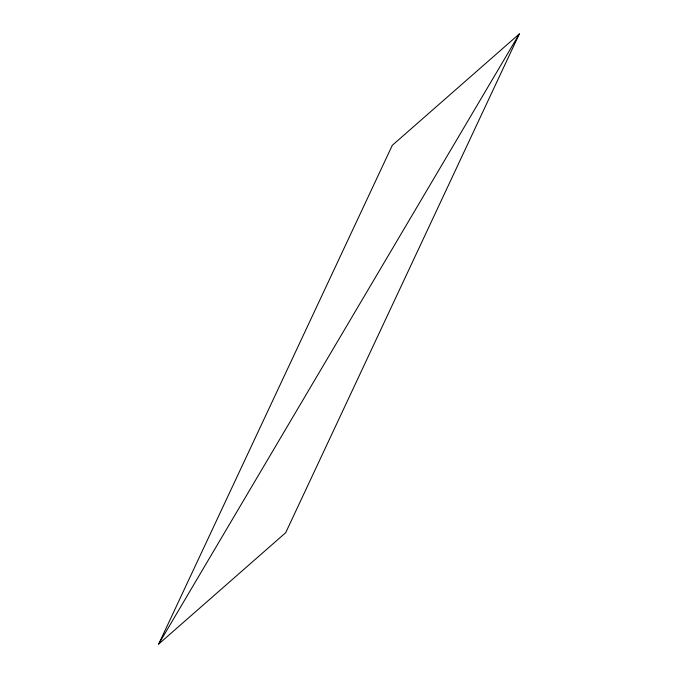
<?xml version="1.0" encoding="UTF-8"?>
<svg xmlns="http://www.w3.org/2000/svg" width="678" height="678" viewBox="0 0 678 678"><rect width="100%" height="100%" fill="white"/><g stroke="black" fill="none" stroke-linecap="round" stroke-linejoin="round"><path stroke-width="1.02" d="M158.66 644.1L392.308 145.304L519.34 33.9L285.692 532.696L158.66 644.1L519.34 33.9"/></g></svg>
